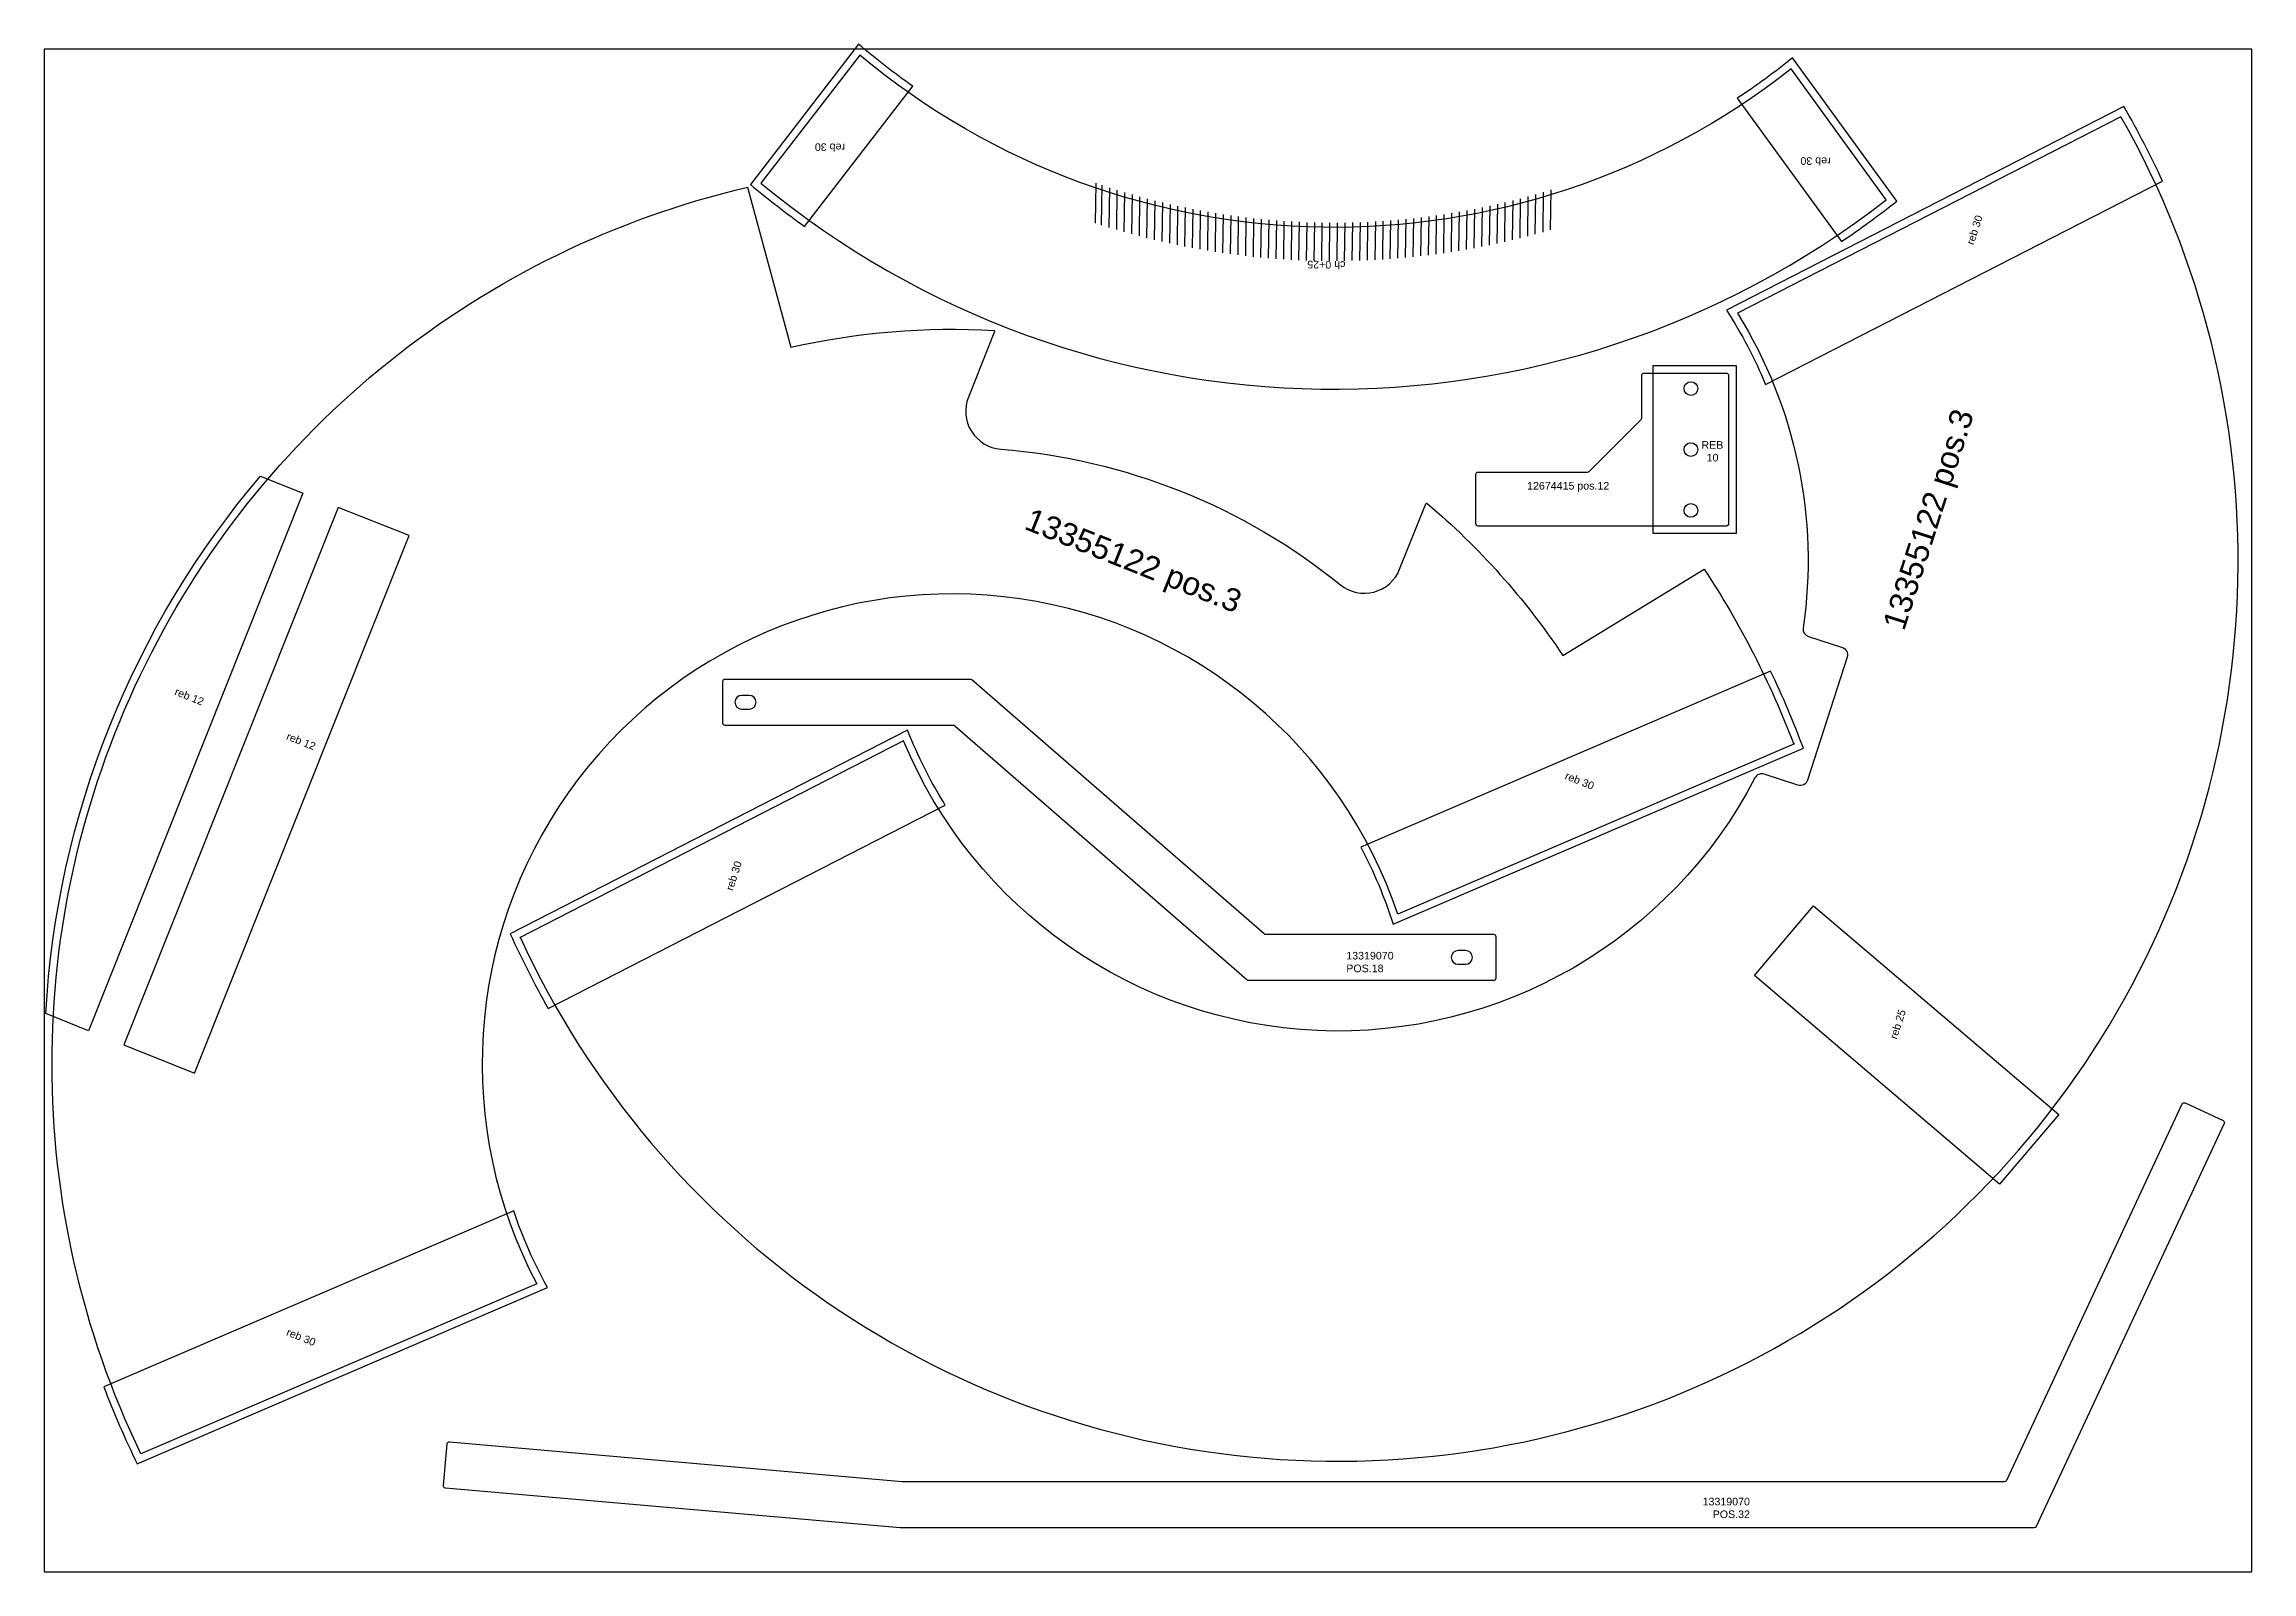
# Model space of a CAD drawing. Header units: millimetres. Extents: x 7478 to 17915, y 49970 to 53490.
# Drawn here: x 15015 to 17915, y 49970 to 51976 of the extents above; entities outside this region: 1.
import ezdxf

# ---------------------------------------------------------------- set-up
doc = ezdxf.new("R2010")
doc.units = ezdxf.units.MM
for name, color, linetype in [('12674415', 7, 'Continuous'), ('13319070v01', 7, 'Continuous'), ('13355122', 7, 'Continuous'), ('Chanfro', 1, 'Continuous'), ('Rebaixo', 6, 'Continuous'), ('Texto', 3, 'Continuous')]:
    doc.layers.add(name, color=color, linetype=linetype)
doc.styles.get("Standard").update_dxf_attribs({"font": 'arial.ttf'})

msp = doc.modelspace()

# ---------------------------------------------------------------- linework, layer by layer
msp.add_lwpolyline([(15014.8, 49969.8), (17914.8, 49969.8), (17914.8, 51969.8), (15014.8, 51969.8)], close=True)
for points in [[(15640.1, 50803.2, 1.043216), (17742.9, 51881), (17239.2, 51622.9, -0.17638), (17325.5, 51209.3, 0.365786), (17332.3, 51198.3), (17376.9, 51183.9, -0.414214), (17383.3, 51171.3), (17331.2, 51009.5, -0.414214), (17318.6, 51003.1), (17274, 51017.5, 0.365786), (17262.1, 51012.6, -0.637142), (16143.8, 51061.4), (15639.2, 50802.7)], [(17314, 51057.5), (16792.9, 50833.8, 1.084533), (15661.9, 50348.1), (15141.8, 50124.8, -0.479802), (15938.9, 51788.4), (15995.6, 51578.3, -0.06971), (16262.4, 51600.3, -0.512317), (16263.3, 51599), (16228.9, 51512.7, 0.5054), (16271.4, 51444.4, -0.151666), (16717.5, 51266.3, 0.5054), (16795.4, 51286.6), (16829.8, 51372.8, -0.512317), (16831.4, 51373.2, -0.06971), (17009.8, 51173.4), (17195.5, 51286.8, -0.054714), (17313, 51057.1)]]:
    msp.add_lwpolyline(points, format="xyb")
at = {"layer": '12674415', "color": 7, "linetype": 'Continuous', "lineweight": 25}
msp.add_lwpolyline([(16898.1, 51343.9), (17225, 51343.9, 0.414214), (17228, 51346.9), (17228, 51540.9, 0.414214), (17225, 51543.9), (17116, 51543.9, 0.414214), (17113, 51540.9), (17113, 51485.1, -0.198912), (17112.1, 51483), (17043.9, 51414.8, -0.198912), (17041.8, 51413.9), (16898.1, 51413.9, 0.414214), (16895.1, 51410.9), (16895.1, 51346.9, 0.414214)], format="xyb", close=True, dxfattribs=at)
for centre in [(17178, 51523.9), (17178, 51443.9), (17178, 51363.9)]:
    msp.add_circle(centre, 9, dxfattribs=at)
at = {"layer": '13319070v01', "linetype": 'Continuous', "lineweight": 25}
for points in [[(15909.1, 51081.9), (16209.1, 51081.9, -0.180829), (16211.1, 51081.2), (16594.8, 50747.7, 0.180829), (16596.7, 50746.9), (16919.1, 50746.9, 0.414214), (16922.1, 50749.9), (16922.1, 50803.9, 0.414214), (16919.1, 50806.9), (16619.2, 50806.9, -0.180829), (16617.2, 50807.7), (16233.5, 51141.2, 0.180829), (16231.6, 51141.9), (15909.1, 51141.9, 0.414214), (15906.1, 51138.9), (15906.1, 51084.9, 0.414214)], [(15941.1, 51102.9, 1), (15941.1, 51120.9), (15931.1, 51120.9, 1), (15931.1, 51102.9)], [(16872.1, 50785.9, 1), (16872.1, 50767.9), (16882.1, 50767.9, 1), (16882.1, 50785.9)], [(15547.3, 50140.6), (16141.9, 50088.5, 0.02182), (16142.2, 50088.5), (17590.1, 50088.5, 0.291473), (17592.9, 50090.3), (17823.2, 50584.3, -0.414214), (17827.2, 50585.7), (17877.1, 50562.5, -0.414214), (17878.5, 50558.5), (17631.7, 50029.3, -0.291473), (17629, 50027.5), (16139.5, 50027.5, -0.02182), (16139.3, 50027.5), (15542, 50079.8, -0.414214), (15539.3, 50083), (15544.1, 50137.8, -0.414214)]]:
    msp.add_lwpolyline(points, format="xyb", close=True, dxfattribs=at)
at = {"layer": '13355122'}
msp.add_lwpolyline([(16086.3, 51962), (15956.3, 51793.7, 0.351096), (17434.6, 51772), (17309.6, 51944, -0.355077)], format="xyb", close=True, dxfattribs=at)
at = {"layer": 'Chanfro'}
for p, q in [((16395.8, 51741.3), (16396.6, 51793.7)), ((16403.8, 51738.7), (16404.5, 51791)), ((16413.7, 51735.6), (16414.5, 51787.8)), ((16423.7, 51732.7), (16424.4, 51784.6)), ((16433.6, 51729.8), (16434.4, 51781.6)), ((16443.6, 51727), (16444.3, 51778.7)), ((16453.5, 51724.4), (16454.3, 51775.9)), ((16463.5, 51721.9), (16464.3, 51773.3)), ((16473.5, 51719.4), (16474.2, 51770.7)), ((16483.4, 51717.1), (16484.2, 51768.3)), ((16493.4, 51714.9), (16494.2, 51765.9)), ((16923.5, 51714.6), (16924.2, 51766)), ((16933.5, 51716.9), (16934.2, 51768.4)), ((16943.5, 51719.2), (16944.3, 51770.9)), ((16953.6, 51721.6), (16954.3, 51773.4)), ((16963.6, 51724.2), (16964.4, 51776.1)), ((16973.6, 51726.9), (16974.4, 51779)), ((16983.7, 51729.6), (16984.4, 51781.9)), ((16993.7, 51732.5), (16994.5, 51785)), ((16503.4, 51712.8), (16504.1, 51763.7)), ((16513.4, 51710.7), (16514.1, 51761.6)), ((16523.3, 51708.8), (16524.1, 51759.6)), ((16533.3, 51707), (16534, 51757.7)), ((16543.3, 51705.3), (16544, 51755.9)), ((16553.3, 51703.7), (16554, 51754.2)), ((16563.2, 51702.2), (16564, 51752.7)), ((16573.2, 51700.8), (16574, 51751.2)), ((16583.2, 51699.5), (16583.9, 51749.8)), ((16593.2, 51698.3), (16593.9, 51748.6)), ((16603.2, 51697.2), (16603.9, 51747.4)), ((16613.2, 51696.2), (16613.9, 51746.4)), ((16623.1, 51695.3), (16623.9, 51745.5)), ((16633.1, 51694.5), (16633.9, 51744.6)), ((16643.1, 51693.8), (16643.9, 51743.9)), ((16653.1, 51693.2), (16653.8, 51743.3)), ((16663.1, 51692.7), (16663.8, 51742.8)), ((16673.1, 51692.3), (16673.8, 51742.3)), ((16683.1, 51692), (16683.8, 51742)), ((16693.1, 51691.8), (16693.8, 51741.8)), ((16703.1, 51691.7), (16703.8, 51741.7)), ((16713.1, 51691.7), (16713.8, 51741.7)), ((16723.1, 51691.8), (16723.8, 51741.8)), ((16733.1, 51692), (16733.8, 51742)), ((16743.1, 51692.3), (16743.8, 51742.3)), ((16753.1, 51692.7), (16753.8, 51742.7)), ((16763.1, 51693.1), (16763.9, 51743.3)), ((16773.1, 51693.7), (16773.9, 51743.9)), ((16783.1, 51694.4), (16783.9, 51744.6)), ((16793.2, 51695.2), (16793.9, 51745.4)), ((16803.2, 51696.1), (16803.9, 51746.4)), ((16813.2, 51697.1), (16813.9, 51747.4)), ((16823.2, 51698.2), (16823.9, 51748.6)), ((16833.2, 51699.3), (16834, 51749.8)), ((16843.2, 51700.6), (16844, 51751.2)), ((16853.3, 51702), (16854, 51752.7)), ((16863.3, 51703.5), (16864, 51754.3)), ((16873.3, 51705.1), (16874.1, 51755.9)), ((16883.3, 51706.8), (16884.1, 51757.7)), ((16893.4, 51708.6), (16894.1, 51759.6)), ((16903.4, 51710.5), (16904.1, 51761.7)), ((16913.4, 51712.5), (16914.2, 51763.8))]:
    msp.add_line(p, q, dxfattribs=at)
at = {"layer": 'Rebaixo'}
for points in [[(16155.8, 51921.1, -0.023451), (16084.7, 51976.3), (15942.5, 51792.2, 0.018875), (16013.6, 51737)], [(17375.7, 51717, 0.018875), (17448.3, 51770.1), (17311.5, 51958.4, -0.023451), (17238.9, 51905.2)], [(17797.4, 51796.6, 0.023073), (17746.8, 51894.3), (17224.9, 51626.8, -0.045362), (17275.9, 51529.3)], [(15298.8, 51408.8), (15354.8, 51386.5), (15073, 50680.6), (15017, 50703, -0.163593)], [(17325.7, 51051.7, 0.023073), (17282.7, 51152.9), (16744.3, 50921.7, -0.045362), (16786.8, 50820.3)], [(16198.4, 50977, -0.045362), (16149, 51075.3), (15627.1, 50807.8, 0.023073), (15676.9, 50709.7)], [(15093.2, 50212.7, 0.023073), (15137, 50111.8), (15675.9, 50343.2, -0.045362), (15631.6, 50443.9)]]:
    msp.add_lwpolyline(points, format="xyb", close=True, dxfattribs=at)
for points in [[(17128, 51333.9), (17238, 51333.9), (17238, 51553.9), (17128, 51553.9)], [(15119.5, 50662.1), (15212.4, 50625), (15494.1, 51330.9), (15401.2, 51367.9)], [(17261.3, 50753.1), (17339.1, 50844.5), (17661.2, 50570.3), (17583.4, 50478.9)]]:
    msp.add_lwpolyline(points, close=True, dxfattribs=at)

# ---------------------------------------------------------------- texts
at = {"insert": (7470.9, 53488.7), "char_height": 100, "attachment_point": 1}
msp.add_mtext_dynamic_manual_height_columns('60TX', width=77.015, gutter_width=12.5, heights=[0], dxfattribs=at)
at = {"layer": 'Chanfro', "insert": (16724.1, 51681.2), "char_height": 10, "attachment_point": 1, "rotation": 179.1598}
msp.add_mtext_dynamic_manual_height_columns('ch 0+25', width=239.844, gutter_width=12.5, heights=[0], dxfattribs=at)
at = {"layer": 'Rebaixo', "char_height": 10}
for s, width, insert, attachment_point, rotation in [('reb 30', 63.119, (16066.7, 51835.6), 1, 179.1598), ('reb 30', 63.119, (17361.4, 51817.4), 1, 179.1598), ('reb 30', 144.914, (17551.9, 51752.8), 3, 72.1384), ('reb 12', 108.814, (15225.8, 51116.7), 3, 338.2393), ('reb 12', 108.814, (15372.6, 51058.1), 3, 338.2393), ('reb 30', 144.914, (17015.3, 51020.8), 1, 338.2393), ('reb 30', 144.914, (15922, 50904.5), 3, 72.1384), ('reb 25', 148.602, (17451, 50709.5), 3, 72.1384), ('reb 30', 144.914, (15335.8, 50290.1), 1, 338.2393)]:
    msp.add_mtext_dynamic_manual_height_columns(s, width=width, gutter_width=12.5, heights=[0], dxfattribs=dict(at, insert=insert, attachment_point=attachment_point, rotation=rotation))
at = {"layer": 'Rebaixo', "insert": (17179.6, 51454.9), "char_height": 10, "attachment_point": 1}
msp.add_mtext_dynamic_manual_height_columns('{\\W3.160717; }REB\\P{\\W4.904126; }10', width=51.418, gutter_width=12.5, heights=[0], dxfattribs=at)
at = {"layer": 'Texto', "char_height": 30}
for s, insert, attachment_point, rotation in [('13355122 pos.3', (17521.5, 51499.9), 3, 72.1384), ('{\\W7.63182;   }13355122 pos.3', (16064.3, 51466.8), 1, 338.2393)]:
    msp.add_mtext_dynamic_manual_height_columns(s, width=827.354, gutter_width=12.5, heights=[0], dxfattribs=dict(at, insert=insert, attachment_point=attachment_point, rotation=rotation))
at = {"layer": 'Texto', "char_height": 10}
for s, width, insert, attachment_point in [('{\\W2.572028; }12674415 pos.12', 125.689, (16952.8, 51401.3), 1), ('13319070\\PPOS.18', 77.015, (16725.3, 50784.1), 1), ('13319070\\PPOS.32', 77.015, (17255.5, 50067.1), 3)]:
    msp.add_mtext_dynamic_manual_height_columns(s, width=width, gutter_width=12.5, heights=[0], dxfattribs=dict(at, insert=insert, attachment_point=attachment_point))

doc.saveas('drawing.dxf')
